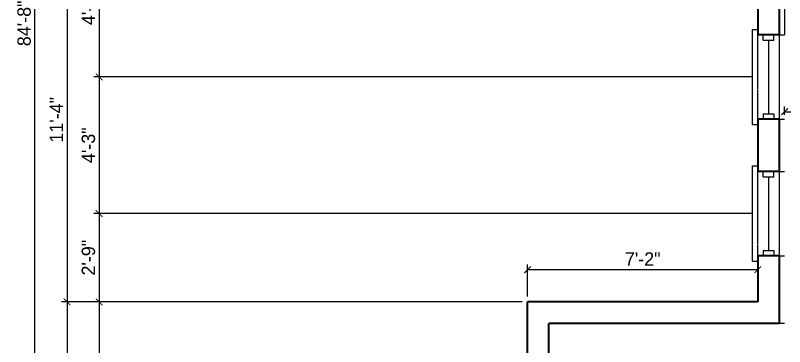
# Model space of a CAD drawing. Header units: inches. Extents: x 0 to 22102, y -19958 to 0.
# Drawn here: x 9681.1 to 9968.4, y -10235.9 to -10112.2 of the extents above; entities that cross this region are included whole.
import ezdxf

# ---------------------------------------------------------------- set-up
doc = ezdxf.new("R2010")
doc.units = ezdxf.units.IN
doc.header["$MEASUREMENT"] = 0
doc.linetypes.add('HIDDEN', pattern=[0.375, 0.25, -0.125])
for name, color, linetype in [('DIM-EXT', 5, 'Continuous'), ('DIM-INT', 5, 'Continuous'), ('HEADER-EXT', 5, 'HIDDEN'), ('ROOF', 3, 'Continuous'), ('WINDOW GLASS', 4, 'Continuous'), ('WINDOW JAMB', 2, 'Continuous'), ('WINDOW SILL', 1, 'Continuous')]:
    doc.layers.add(name, color=color, linetype=linetype)
doc.layers.add('WALL-EXT', color=6, linetype='Continuous', lineweight=35)
doc.dimstyles.new('Ideal', dxfattribs={"dimscale": 0, "dimtxt": 5, "dimasz": 2.5, "dimexe": 2, "dimexo": 2, "dimgap": 1.5, "dimtad": 1, "dimdec": 4, "dimzin": 0, "dimdsep": 46, "dimlunit": 4, "dimtxsty": 'Standard', "dimblk": 'ARCHTICK', "dimcen": 2, "dimclrt": 1, "dimazin": 0, "dimtfac": 0.75, "dimtdec": 4, "dimtix": 1, "dimtofl": 0, "dimtmove": 2, "dimatfit": 3, "dimldrblk": 'OPEN30', "dimfxl": 1, "dimtolj": 1, "dimtzin": 0, "dimarcsym": 0})

# ---------------------------------------------------------------- blocks, each defined once
blk = doc.blocks.new('_ArchTick')
at = {"color": 0, "linetype": 'ByBlock', "lineweight": 100, "const_width": 0.15}
blk.add_lwpolyline([(-0.5, -0.5), (0.5, 0.5)], dxfattribs=at)
blk = doc.blocks.new('*D168')
at = {"layer": 'Defpoints', "color": 0, "transparency": 16777216}
for p in [(9884.39, -10083.18), (9712.39, -10135.18), (9958.39, -10135.18)]:
    blk.add_point(p, dxfattribs=at)
at = {"layer": 'DIM-EXT', "color": 0, "lineweight": -2, "transparency": 16777216}
for p, q in [((9882.39, -10083.18), (9710.39, -10083.18)), ((9712.39, -10083.18), (9712.39, -10135.18)), ((9956.39, -10135.18), (9710.39, -10135.18))]:
    blk.add_line(p, q, dxfattribs=at)
at = {"layer": 'DIM-EXT', "color": 0, "lineweight": -2, "transparency": 16777216, "xscale": 2.5, "yscale": 2.5, "zscale": 2.5}
for p, rotation in [((9712.39, -10083.18), 90), ((9712.39, -10135.18), 270)]:
    blk.add_blockref('_ArchTick', p, dxfattribs=dict(at, rotation=rotation))
at = {"layer": 'DIM-EXT', "color": 1, "transparency": 16777216, "insert": (9708.39, -10109.18), "char_height": 5, "attachment_point": 5, "rotation": 90}
blk.add_mtext('\\A1;4\'-4"', dxfattribs=at)
blk = doc.blocks.new('_Open30')
at = {"color": 0, "linetype": 'ByBlock', "lineweight": -2}
for p, q in [((-1, 0.27), (0, 0)), ((0, 0), (-1, -0.27)), ((0, 0), (-1, 0))]:
    blk.add_line(p, q, dxfattribs=at)
blk = doc.blocks.new('*D169')
at = {"layer": 'Defpoints', "color": 0, "transparency": 16777216}
for p in [(9958.39, -10135.18), (9712.39, -10186.18), (9958.39, -10186.18)]:
    blk.add_point(p, dxfattribs=at)
at = {"layer": 'DIM-EXT', "color": 0, "lineweight": -2, "transparency": 16777216}
for p, q in [((9956.39, -10135.18), (9710.39, -10135.18)), ((9712.39, -10135.18), (9712.39, -10186.18)), ((9956.39, -10186.18), (9710.39, -10186.18))]:
    blk.add_line(p, q, dxfattribs=at)
at = {"layer": 'DIM-EXT', "color": 0, "lineweight": -2, "transparency": 16777216, "xscale": 2.5, "yscale": 2.5, "zscale": 2.5}
for p, rotation in [((9712.39, -10135.18), 90), ((9712.39, -10186.18), 270)]:
    blk.add_blockref('_ArchTick', p, dxfattribs=dict(at, rotation=rotation))
at = {"layer": 'DIM-EXT', "color": 1, "transparency": 16777216, "insert": (9708.39, -10160.68), "char_height": 5, "attachment_point": 5, "rotation": 90}
blk.add_mtext('\\A1;4\'-3"', dxfattribs=at)
blk = doc.blocks.new('*D170')
at = {"layer": 'Defpoints', "color": 0, "transparency": 16777216}
for p in [(9958.39, -10186.18), (9712.39, -10219.18), (9872.39, -10219.18)]:
    blk.add_point(p, dxfattribs=at)
at = {"layer": 'DIM-EXT', "color": 0, "lineweight": -2, "transparency": 16777216}
for p, q in [((9956.39, -10186.18), (9710.39, -10186.18)), ((9712.39, -10186.18), (9712.39, -10219.18)), ((9870.39, -10219.18), (9710.39, -10219.18))]:
    blk.add_line(p, q, dxfattribs=at)
at = {"layer": 'DIM-EXT', "color": 0, "lineweight": -2, "transparency": 16777216, "xscale": 2.5, "yscale": 2.5, "zscale": 2.5}
for p, rotation in [((9712.39, -10186.18), 90), ((9712.39, -10219.18), 270)]:
    blk.add_blockref('_ArchTick', p, dxfattribs=dict(at, rotation=rotation))
at = {"layer": 'DIM-EXT', "color": 1, "transparency": 16777216, "insert": (9708.39, -10202.68), "char_height": 5, "attachment_point": 5, "rotation": 90}
blk.add_mtext('\\A1;2\'-9"', dxfattribs=at)
blk = doc.blocks.new('*D171')
at = {"layer": 'Defpoints', "color": 0, "transparency": 16777216}
for p in [(9872.39, -10219.18), (9712.39, -10379.18), (9872.39, -10379.18)]:
    blk.add_point(p, dxfattribs=at)
at = {"layer": 'DIM-EXT', "color": 0, "lineweight": -2, "transparency": 16777216}
for p, q in [((9870.39, -10219.18), (9710.39, -10219.18)), ((9712.39, -10219.18), (9712.39, -10379.18)), ((9870.39, -10379.18), (9710.39, -10379.18))]:
    blk.add_line(p, q, dxfattribs=at)
at = {"layer": 'DIM-EXT', "color": 0, "lineweight": -2, "transparency": 16777216, "xscale": 2.5, "yscale": 2.5, "zscale": 2.5}
for p, rotation in [((9712.39, -10219.18), 90), ((9712.39, -10379.18), 270)]:
    blk.add_blockref('_ArchTick', p, dxfattribs=dict(at, rotation=rotation))
at = {"layer": 'DIM-EXT', "color": 1, "transparency": 16777216, "insert": (9708.39, -10299.18), "char_height": 5, "attachment_point": 5, "rotation": 90}
blk.add_mtext('\\A1;13\'-4"', dxfattribs=at)
blk = doc.blocks.new('*D177')
at = {"layer": 'Defpoints', "color": 0, "transparency": 16777216}
for p in [(9884.39, -10083.18), (9700.39, -10219.18), (9872.39, -10219.18)]:
    blk.add_point(p, dxfattribs=at)
at = {"layer": 'DIM-EXT', "color": 0, "lineweight": -2, "transparency": 16777216}
for p, q in [((9882.39, -10083.18), (9698.39, -10083.18)), ((9700.39, -10083.18), (9700.39, -10219.18)), ((9870.39, -10219.18), (9698.39, -10219.18))]:
    blk.add_line(p, q, dxfattribs=at)
at = {"layer": 'DIM-EXT', "color": 0, "lineweight": -2, "transparency": 16777216, "xscale": 2.5, "yscale": 2.5, "zscale": 2.5}
for p, rotation in [((9700.39, -10083.18), 90), ((9700.39, -10219.18), 270)]:
    blk.add_blockref('_ArchTick', p, dxfattribs=dict(at, rotation=rotation))
at = {"layer": 'DIM-EXT', "color": 1, "transparency": 16777216, "insert": (9696.39, -10151.18), "char_height": 5, "attachment_point": 5, "rotation": 90}
blk.add_mtext('\\A1;11\'-4"', dxfattribs=at)
blk = doc.blocks.new('*D178')
at = {"layer": 'Defpoints', "color": 0, "transparency": 16777216}
for p in [(9872.39, -10219.18), (9700.39, -10615.18), (9872.39, -10615.18)]:
    blk.add_point(p, dxfattribs=at)
at = {"layer": 'DIM-EXT', "color": 0, "lineweight": -2, "transparency": 16777216}
for p, q in [((9870.39, -10219.18), (9698.39, -10219.18)), ((9700.39, -10219.18), (9700.39, -10615.18)), ((9870.39, -10615.18), (9698.39, -10615.18))]:
    blk.add_line(p, q, dxfattribs=at)
at = {"layer": 'DIM-EXT', "color": 0, "lineweight": -2, "transparency": 16777216, "xscale": 2.5, "yscale": 2.5, "zscale": 2.5}
for p, rotation in [((9700.39, -10219.18), 90), ((9700.39, -10615.18), 270)]:
    blk.add_blockref('_ArchTick', p, dxfattribs=dict(at, rotation=rotation))
at = {"layer": 'DIM-EXT', "color": 1, "transparency": 16777216, "insert": (9696.39, -10417.18), "char_height": 5, "attachment_point": 5, "rotation": 90}
blk.add_mtext("\\A1;33'", dxfattribs=at)
blk = doc.blocks.new('*D180')
at = {"layer": 'Defpoints', "color": 0, "transparency": 16777216}
for p in [(9688.39, -9607.18), (9812.39, -9607.18), (9929.14, -10623.18)]:
    blk.add_point(p, dxfattribs=at)
at = {"layer": 'DIM-EXT', "color": 0, "lineweight": -2, "transparency": 16777216}
for p, q in [((9810.39, -9607.18), (9686.39, -9607.18)), ((9688.39, -10623.18), (9688.39, -9607.18)), ((9927.14, -10623.18), (9686.39, -10623.18))]:
    blk.add_line(p, q, dxfattribs=at)
at = {"layer": 'DIM-EXT', "color": 0, "lineweight": -2, "transparency": 16777216, "xscale": 2.5, "yscale": 2.5, "zscale": 2.5}
for p, rotation in [((9688.39, -9607.18), 90), ((9688.39, -10623.18), 270)]:
    blk.add_blockref('_ArchTick', p, dxfattribs=dict(at, rotation=rotation))
at = {"layer": 'DIM-EXT', "color": 1, "transparency": 16777216, "insert": (9684.39, -10115.18), "char_height": 5, "attachment_point": 5, "rotation": 90}
blk.add_mtext('\\A1;84\'-8"', dxfattribs=at)
blk = doc.blocks.new('*D181')
at = {"layer": 'Defpoints', "color": 0, "transparency": 16777216}
for p in [(9872.39, -10207.18), (9958.39, -10207.18), (9872.39, -10219.18)]:
    blk.add_point(p, dxfattribs=at)
at = {"layer": 'DIM-EXT', "color": 0, "lineweight": -2, "transparency": 16777216}
for p, q in [((9872.39, -10217.18), (9872.39, -10205.18)), ((9958.39, -10207.18), (9872.39, -10207.18))]:
    blk.add_line(p, q, dxfattribs=at)
at = {"layer": 'DIM-EXT', "color": 0, "lineweight": -2, "transparency": 16777216, "xscale": 2.5, "yscale": 2.5, "zscale": 2.5, "rotation": 180}
blk.add_blockref('_ArchTick', (9872.39, -10207.18), dxfattribs=at)
at = {"layer": 'DIM-EXT', "color": 0, "lineweight": -2, "transparency": 16777216, "xscale": 2.5, "yscale": 2.5, "zscale": 2.5}
blk.add_blockref('_ArchTick', (9958.39, -10207.18), dxfattribs=at)
at = {"layer": 'DIM-EXT', "color": 1, "transparency": 16777216, "insert": (9915.39, -10203.18), "char_height": 5, "attachment_point": 5}
blk.add_mtext('\\A1;7\'-2"', dxfattribs=at)
blk = doc.blocks.new('*D561')
at = {"layer": 'Defpoints', "color": 0, "transparency": 16777216}
for p in [(9980.39, -10148.18), (9968.39, -10151.31), (9980.39, -10160.18)]:
    blk.add_point(p, dxfattribs=at)
at = {"layer": 'DIM-INT', "color": 0, "lineweight": -2, "transparency": 16777216}
for p, q in [((9968.39, -10149.31), (9968.39, -10146.18)), ((9980.39, -10158.18), (9980.39, -10146.18)), ((9968.39, -10148.18), (9980.39, -10148.18))]:
    blk.add_line(p, q, dxfattribs=at)
at = {"layer": 'DIM-INT', "color": 0, "lineweight": -2, "transparency": 16777216, "xscale": 2.5, "yscale": 2.5, "zscale": 2.5, "rotation": 180}
blk.add_blockref('_ArchTick', (9968.39, -10148.18), dxfattribs=at)
at = {"layer": 'DIM-INT', "color": 0, "lineweight": -2, "transparency": 16777216, "xscale": 2.5, "yscale": 2.5, "zscale": 2.5}
blk.add_blockref('_ArchTick', (9980.39, -10148.18), dxfattribs=at)
at = {"layer": 'DIM-INT', "color": 1, "transparency": 16777216, "insert": (9974.39, -10144.18), "char_height": 5, "attachment_point": 5}
blk.add_mtext("\\A1;1'", dxfattribs=at)

msp = doc.modelspace()

# ---------------------------------------------------------------- linework, layer by layer
at = {"layer": 'HEADER-EXT'}
for p, q in [((9958.39078, -10150.93476), (9958.39078, -10119.43476)), ((9966.39078, -10119.43476), (9966.39078, -10150.93476)), ((9958.39078, -10201.93476), (9958.39078, -10170.43476)), ((9966.39078, -10170.43476), (9966.39078, -10201.93476))]:
    msp.add_line(p, q, dxfattribs=at)
at = {"layer": 'ROOF'}
for p, q in [((9968.39078, -10073.18476), (9968.39078, -10119.43476)), ((9966.39078, -10119.43476), (9968.39078, -10119.43476)), ((9966.39078, -10150.93476), (9968.39078, -10150.93476)), ((9966.39078, -10170.43476), (9968.39078, -10170.43476)), ((9966.39078, -10201.93476), (9968.39078, -10201.93476)), ((9968.39078, -10227.18476), (9966.39078, -10227.18476))]:
    msp.add_line(p, q, dxfattribs=at)
at = {"layer": 'WALL-EXT'}
for p, q in [((9966.39078, -10075.18476), (9966.39078, -10119.43476)), ((9958.39078, -10083.18476), (9958.39078, -10119.43476)), ((9966.39078, -10119.43476), (9958.39078, -10119.43476)), ((9958.39078, -10150.93476), (9958.39078, -10170.43476)), ((9966.39078, -10150.93476), (9958.39078, -10150.93476)), ((9966.39078, -10150.93476), (9966.39078, -10170.43476)), ((9966.39078, -10170.43476), (9958.39078, -10170.43476)), ((9958.39078, -10201.93476), (9958.39078, -10219.18476)), ((9966.39078, -10201.93476), (9958.39078, -10201.93476)), ((9966.39078, -10201.93476), (9966.39078, -10227.18476)), ((9872.39078, -10361.18476), (9872.39078, -10219.18476)), ((9958.39078, -10219.18476), (9872.39078, -10219.18476)), ((9880.39078, -10361.18476), (9880.39078, -10227.18476)), ((9966.39078, -10227.18476), (9880.39078, -10227.18476))]:
    msp.add_line(p, q, dxfattribs=at)
at = {"layer": 'WINDOW GLASS'}
for p, q in [((9962.39078, -10121.43476), (9962.39078, -10148.93476)), ((9962.39078, -10172.43476), (9962.39078, -10199.93476))]:
    msp.add_line(p, q, dxfattribs=at)
at = {"layer": 'WINDOW JAMB'}
for p, q in [((9960.39078, -10121.43476), (9960.39078, -10119.43476)), ((9960.39078, -10119.43476), (9964.39078, -10119.43476)), ((9964.39078, -10121.43476), (9964.39078, -10119.43476)), ((9960.39078, -10121.43476), (9964.39078, -10121.43476)), ((9960.39078, -10148.93476), (9964.39078, -10148.93476)), ((9960.39078, -10148.93476), (9960.39078, -10150.93476)), ((9964.39078, -10148.93476), (9964.39078, -10150.93476)), ((9960.39078, -10150.93476), (9964.39078, -10150.93476)), ((9960.39078, -10172.43476), (9960.39078, -10170.43476)), ((9960.39078, -10170.43476), (9964.39078, -10170.43476)), ((9960.39078, -10172.43476), (9964.39078, -10172.43476)), ((9964.39078, -10172.43476), (9964.39078, -10170.43476)), ((9960.39078, -10199.93476), (9964.39078, -10199.93476)), ((9960.39078, -10199.93476), (9960.39078, -10201.93476)), ((9964.39078, -10199.93476), (9964.39078, -10201.93476)), ((9960.39078, -10201.93476), (9964.39078, -10201.93476))]:
    msp.add_line(p, q, dxfattribs=at)
at = {"layer": 'WINDOW SILL'}
for p, q in [((9956.39078, -10152.93476), (9956.39078, -10117.43476)), ((9956.39078, -10117.43476), (9958.39078, -10117.43476)), ((9956.39078, -10152.93476), (9958.39078, -10152.93476)), ((9956.39078, -10203.93476), (9956.39078, -10168.43476)), ((9956.39078, -10168.43476), (9958.39078, -10168.43476)), ((9956.39078, -10203.93476), (9958.39078, -10203.93476))]:
    msp.add_line(p, q, dxfattribs=at)

# ---------------------------------------------------------------- dimensions: what is measured, and where the dimension line sits
at = {"layer": 'DIM-EXT'}
for base, p1, p2, angle, picture, middle in [((9688.39078, -9607.18476), (9929.14078, -10623.18476), (9812.39078, -9607.18476), 90, '*D180', (9684.39078, -10115.18476)), ((9700.39078, -10219.18476), (9884.39078, -10083.18476), (9872.39078, -10219.18476), 90, '*D177', (9696.39078, -10151.18476)), ((9712.39078, -10135.18476), (9884.39078, -10083.18476), (9958.39078, -10135.18476), 90, '*D168', (9708.39078, -10109.18476)), ((9712.39078, -10186.18476), (9958.39078, -10135.18476), (9958.39078, -10186.18476), 90, '*D169', (9708.39078, -10160.68476)), ((9712.39078, -10219.18476), (9958.39078, -10186.18476), (9872.39078, -10219.18476), 90, '*D170', (9708.39078, -10202.68476)), ((9872.39078, -10207.18476), (9958.39078, -10207.18476), (9872.39078, -10219.18476), 180, '*D181', (9915.39078, -10203.18476)), ((9700.39078, -10615.18476), (9872.39078, -10219.18476), (9872.39078, -10615.18476), 90, '*D178', (9696.39078, -10417.18476)), ((9712.39078, -10379.18476), (9872.39078, -10219.18476), (9872.39078, -10379.18476), 90, '*D171', (9708.39078, -10299.18476))]:
    dim = msp.add_linear_dim(base=base, p1=p1, p2=p2, angle=angle, dimstyle='Ideal', override={"dimscale": 1, "dimtofl": 1, "dimfxl": 0.125}, dxfattribs=at)
    dim.commit()
    dim.dimension.update_dxf_attribs({"geometry": picture, "text_midpoint": middle})
at = {"layer": 'DIM-INT'}
dim = msp.add_linear_dim(base=(9980.39078, -10148.18476), p1=(9968.39078, -10151.30976), p2=(9980.39078, -10160.18476), angle=180, dimstyle='Ideal', override={"dimscale": 1, "dimtad": 3, "dimtofl": 1, "dimfxl": 0.125}, dxfattribs=at)
dim.commit()
dim.dimension.update_dxf_attribs({"geometry": '*D561', "text_midpoint": (9974.39078, -10144.18476)})

doc.saveas('drawing.dxf')
